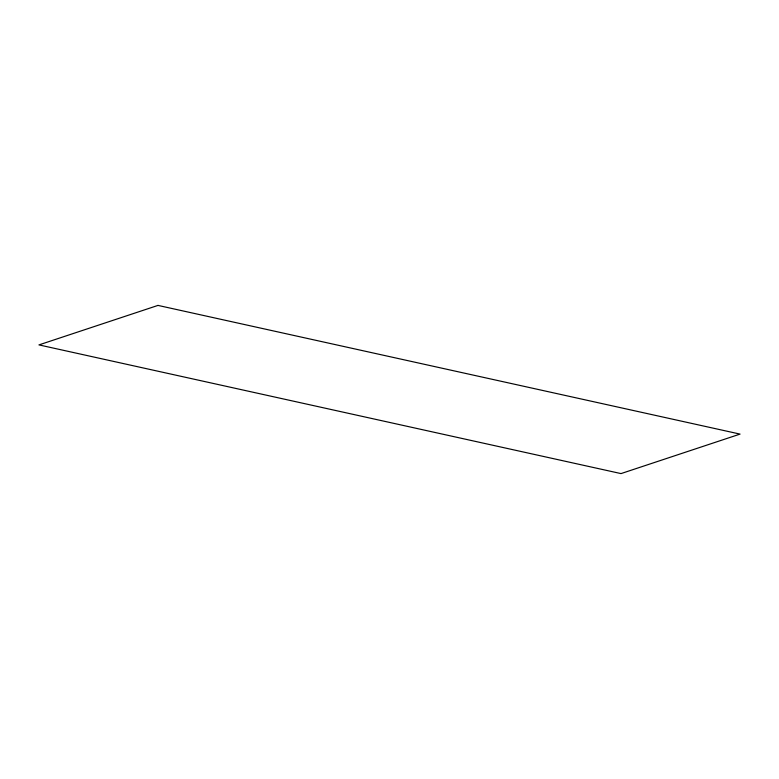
<?xml version="1.0" encoding="UTF-8"?>
<svg xmlns="http://www.w3.org/2000/svg" width="779" height="779" viewBox="0 0 779 779"><rect width="100%" height="100%" fill="white"/><g stroke="black" fill="none" stroke-linecap="round" stroke-linejoin="round"><path stroke-width="1.17" d="M157.991 305.407L38.95 344.902L621.009 473.593L740.05 434.098L157.991 305.407"/></g></svg>
